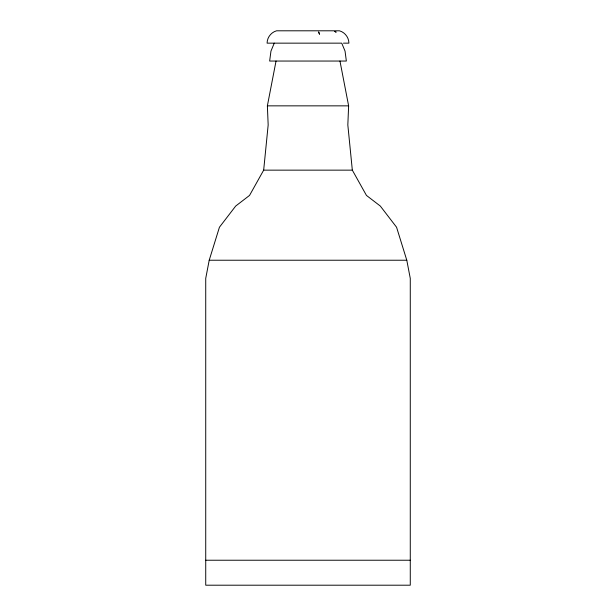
<?xml version="1.0" encoding="UTF-8"?>
<svg xmlns="http://www.w3.org/2000/svg" width="616" height="616" viewBox="0 0 616 616"><rect width="100%" height="100%" fill="white"/><g stroke="black" fill="none" stroke-linecap="round" stroke-linejoin="round"><path stroke-width="0.92" d="M339.963 61.046L348.625 105.852L347.832 124.971L352.329 170.147L366.451 195.418L380.318 206.06L396.573 227.242L406.791 260.229L410.271 278.378L410.271 585.2L205.729 585.2L205.729 278.378L209.209 260.229L219.427 227.242L235.682 206.06L249.549 195.418L263.671 170.147L268.168 124.971L267.375 105.852L276.037 61.046M274.259 43.151L270.955 51.12L269.646 61.046L346.354 61.046L345.045 51.12L341.741 43.151L267.09 43.151C267.121 37.499 271.117 32.294 276.569 30.8L339.431 30.8C344.891 32.271 348.872 37.507 348.91 43.151L343.428 43.151M267.375 105.852L348.625 105.852M263.671 170.147L352.329 170.147M209.209 260.229L406.791 260.229M205.729 560.229L410.271 560.229M336.02 32.078L334.835 31.478L336.02 32.078M319.488 34.111L318.665 32.078L319.488 34.111"/></g></svg>
